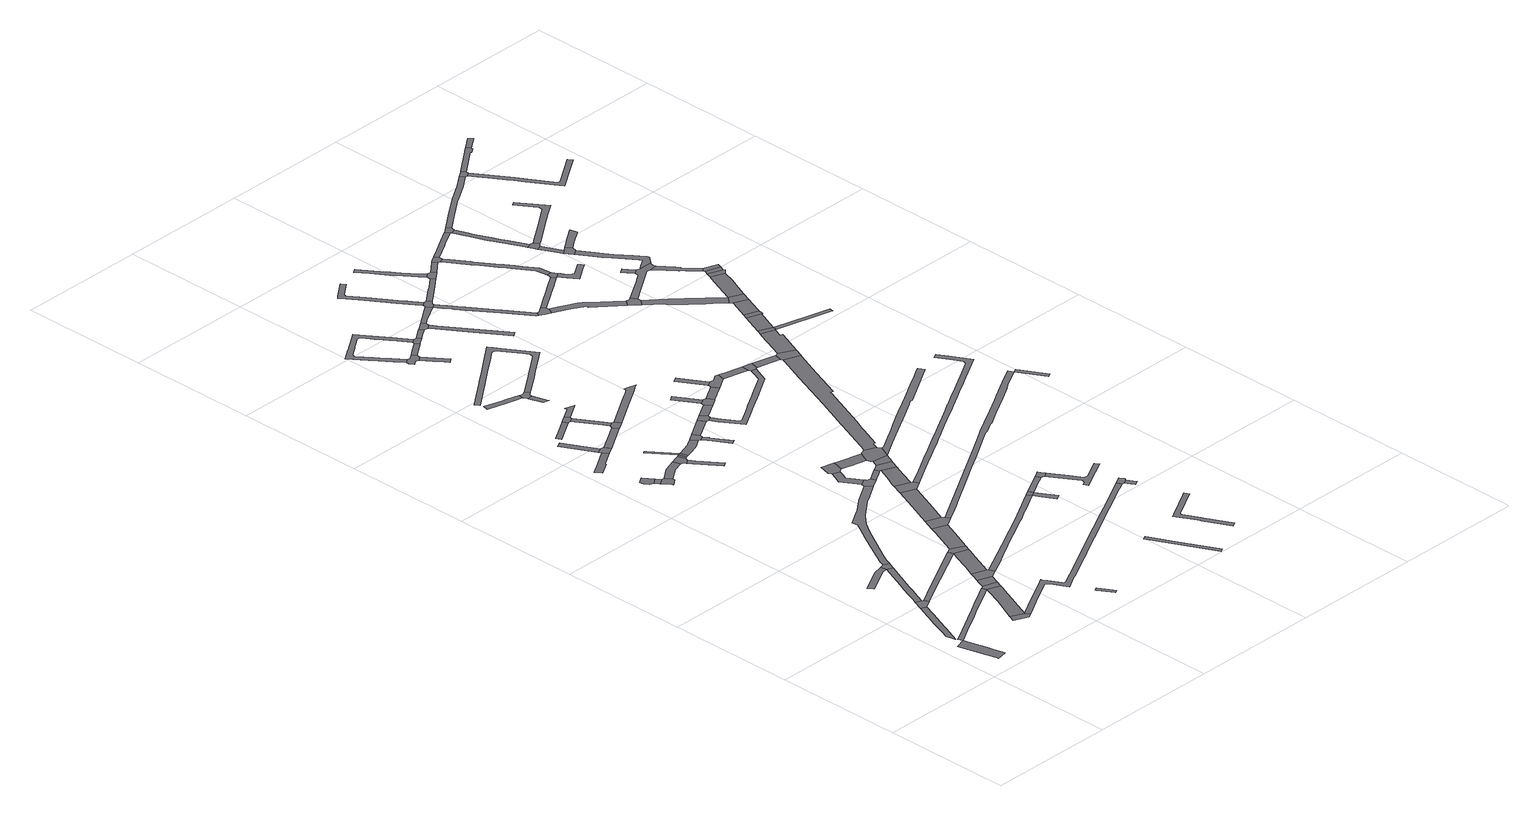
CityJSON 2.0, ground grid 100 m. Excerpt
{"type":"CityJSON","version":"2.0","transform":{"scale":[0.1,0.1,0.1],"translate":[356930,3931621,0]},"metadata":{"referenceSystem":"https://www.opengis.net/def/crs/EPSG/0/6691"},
"CityObjects":{
"road1":{"type":"Road","attributes":{"RoadStructureAttribute.sectionType":"1"},"geometry":[{"type":"MultiSurface","lod":"1","boundaries":[[[0,1,2,3,4,5,6,7,8,9,10,11]]]}]},
"road2":{"type":"Road","attributes":{"RoadStructureAttribute.sectionType":"1"},"geometry":[{"type":"MultiSurface","lod":"1","boundaries":[[[12,13,14,15,16,17,18,19,20,21,22,23,24,25]]]}]},
"road3":{"type":"Road","geometry":[{"type":"MultiSurface","lod":"1","boundaries":[[[26,12,25,27,28,29]]]}]},
"road4":{"type":"Road","attributes":{"RoadStructureAttribute.sectionType":"1"},"geometry":[{"type":"MultiSurface","lod":"1","boundaries":[[[30,31,32,33,34,35,36,37,38,39,40,41,42,43,10,44,45,46,47,48,49,50,51,34,52,53,54,55]]]}]},
"road5":{"type":"Road","attributes":{"RoadStructureAttribute.sectionType":"1"},"geometry":[{"type":"MultiSurface","lod":"1","boundaries":[[[56,57,58,59,60,61,62,63,64,65,66,67,68,69,61,70,71,72,73,74,75,26,29]]]}]},
"road6":{"type":"Road","geometry":[{"type":"MultiSurface","lod":"1","boundaries":[[[54,76,77,78,55]]]}]},
"road7":{"type":"Road","geometry":[{"type":"MultiSurface","lod":"1","boundaries":[[[79,80,81,62,61,60]]]}]},
"road8":{"type":"Road","attributes":{"RoadStructureAttribute.sectionType":"1"},"geometry":[{"type":"MultiSurface","lod":"1","boundaries":[[[82,83,84,85,86,28,27,87,88,89,82,90,91,92,93,94,95,96]]]}]},
"road9":{"type":"Road","geometry":[{"type":"MultiSurface","lod":"1","boundaries":[[[34,33,97,98,35]]]}]},
"road10":{"type":"Road","attributes":{"RoadStructureAttribute.sectionType":"1"},"geometry":[{"type":"MultiSurface","lod":"1","boundaries":[[[99,98,97,100,101]]]}]},
"road11":{"type":"Road","geometry":[{"type":"MultiSurface","lod":"1","boundaries":[[[102,93,92,103,101,100,104]]]}]},
"road12":{"type":"Road","geometry":[{"type":"MultiSurface","lod":"1","boundaries":[[[105,106,107,108,109,110]]]}]},
"road13":{"type":"Road","attributes":{"RoadStructureAttribute.sectionType":"1"},"geometry":[{"type":"MultiSurface","lod":"1","boundaries":[[[111,110,109,112]]]}]},
"road14":{"type":"Road","geometry":[{"type":"MultiSurface","lod":"1","boundaries":[[[113,111,112,114,115,116,117]]]}]},
"road15":{"type":"Road","attributes":{"RoadStructureAttribute.sectionType":"1"},"geometry":[{"type":"MultiSurface","lod":"1","boundaries":[[[118,119,120,121,122,123,124,125]]]}]},
"road16":{"type":"Road","attributes":{"RoadStructureAttribute.sectionType":"1"},"geometry":[{"type":"MultiSurface","lod":"1","boundaries":[[[126,127,128,129,130,131]]]}]},
"road17":{"type":"Road","geometry":[{"type":"MultiSurface","lod":"1","boundaries":[[[132,83,82,96,133]]]}]},
"road18":{"type":"Road","attributes":{"RoadStructureAttribute.sectionType":"1"},"geometry":[{"type":"MultiSurface","lod":"1","boundaries":[[[134,135,136,137]]]}]},
"road19":{"type":"Road","attributes":{"RoadStructureAttribute.sectionType":"1"},"geometry":[{"type":"MultiSurface","lod":"1","boundaries":[[[138,139,140,141,142,143,144,145,146,147,148,149,81,80,150,151,152,153,154,155,156,157,158,159,160,161,162,163]]]}]},
"road20":{"type":"Road","attributes":{"RoadStructureAttribute.sectionType":"1"},"geometry":[{"type":"MultiSurface","lod":"1","boundaries":[[[164,165,166,167,168,169,113,117]]]}]},
"road21":{"type":"Road","geometry":[{"type":"MultiSurface","lod":"1","boundaries":[[[121,170,171,137,136,122]]]}]},
"road22":{"type":"Road","attributes":{"RoadStructureAttribute.sectionType":"1"},"geometry":[{"type":"MultiSurface","lod":"1","boundaries":[[[172,173,174,175,176,132,133]]]}]},
"road23":{"type":"Road","attributes":{"RoadStructureAttribute.sectionType":"1"},"geometry":[{"type":"MultiSurface","lod":"1","boundaries":[[[177,178,179,180,181,182]]]}]},
"road24":{"type":"Road","geometry":[{"type":"MultiSurface","lod":"1","boundaries":[[[183,184,167,166,185,186,187,188]]]}]},
"road25":{"type":"Road","attributes":{"RoadStructureAttribute.sectionType":"1"},"geometry":[{"type":"MultiSurface","lod":"1","boundaries":[[[189,190,191,192,193,194]]]}]},
"road26":{"type":"Road","attributes":{"RoadStructureAttribute.sectionType":"1"},"geometry":[{"type":"MultiSurface","lod":"1","boundaries":[[[186,195,196,197,198,187]]]}]},
"road27":{"type":"Road","attributes":{"RoadStructureAttribute.sectionType":"1"},"geometry":[{"type":"MultiSurface","lod":"1","boundaries":[[[183,188,199,194]]]}]},
"road28":{"type":"Road","attributes":{"RoadStructureAttribute.sectionType":"1"},"geometry":[{"type":"MultiSurface","lod":"1","boundaries":[[[200,201,202,203,204,205,171,170]]]}]},
"road29":{"type":"Road","geometry":[{"type":"MultiSurface","lod":"1","boundaries":[[[206,207,174,173,208,209]]]}]},
"road30":{"type":"Road","geometry":[{"type":"MultiSurface","lod":"1","boundaries":[[[210,211,189,194,199,212]]]}]},
"road31":{"type":"Road","geometry":[{"type":"MultiSurface","lod":"1","boundaries":[[[181,213,214,215,216,217,182]]]}]},
"road32":{"type":"Road","attributes":{"RoadStructureAttribute.sectionType":"1"},"geometry":[{"type":"MultiSurface","lod":"1","boundaries":[[[218,219,220,221,222,223,224,225,226]]]}]},
"road33":{"type":"Road","attributes":{"RoadStructureAttribute.sectionType":"1"},"geometry":[{"type":"MultiSurface","lod":"1","boundaries":[[[227,228,229,230,231,232,233,234,235,236,237,238,239,240,241,242,243,244,245,102,104]]]}]},
"road34":{"type":"Road","attributes":{"RoadStructureAttribute.sectionType":"1"},"geometry":[{"type":"MultiSurface","lod":"1","boundaries":[[[246,247,248,249,250,251,252,253,254,255,256,257,258,259,260,261,262,263,264,265,266,267,268,269,270,271,272,273,274,275,276,277,278,55,78,279,280,281,282,283,284,285,286,287,288,289,290,291,292,293,294,295,296,297,298,299,300,301,302,303,304,305,306,307]]]}]},
"road35":{"type":"Road","attributes":{"RoadStructureAttribute.sectionType":"1"},"geometry":[{"type":"MultiSurface","lod":"1","boundaries":[[[213,308,309,310,311,214]]]}]},
"road36":{"type":"Road","attributes":{"RoadStructureAttribute.sectionType":"1"},"geometry":[{"type":"MultiSurface","lod":"1","boundaries":[[[312,313,314,315,316,317,210,212]]]}]},
"road37":{"type":"Road","attributes":{"function":"3","RoadStructureAttribute.sectionType":"1"},"geometry":[{"type":"MultiSurface","lod":"1","boundaries":[[[318,319,207,206,320,321,322,323]]]}]},
"road38":{"type":"Road","geometry":[{"type":"MultiSurface","lod":"1","boundaries":[[[309,324,203,202,325,326,327,310]]]}]},
"road39":{"type":"Road","attributes":{"RoadStructureAttribute.sectionType":"1"},"geometry":[{"type":"MultiSurface","lod":"1","boundaries":[[[215,328,329,330,331,216]]]}]},
"road40":{"type":"Road","attributes":{"RoadStructureAttribute.sectionType":"1"},"geometry":[{"type":"MultiSurface","lod":"1","boundaries":[[[332,333,334,335,336]]]}]},
"road41":{"type":"Road","geometry":[{"type":"MultiSurface","lod":"1","boundaries":[[[337,226,225,338,332,336,339,340,341]]]}]},
"road42":{"type":"Road","attributes":{"RoadStructureAttribute.sectionType":"1"},"geometry":[{"type":"MultiSurface","lod":"1","boundaries":[[[342,343,344,345,346,347,348,349,350,351]]]}]},
"road43":{"type":"Road","geometry":[{"type":"MultiSurface","lod":"1","boundaries":[[[352,353,354,315,314,355]]]}]},
"road44":{"type":"Road","geometry":[{"type":"MultiSurface","lod":"1","boundaries":[[[356,357,358,359,360,361,342,351,138,163]]]}]},
"road45":{"type":"Road","attributes":{"RoadStructureAttribute.sectionType":"1"},"geometry":[{"type":"MultiSurface","lod":"1","boundaries":[[[362,363,364,365,366,367,368,369,352,355]]]}]},
"road46":{"type":"Road","geometry":[{"type":"MultiSurface","lod":"1","boundaries":[[[370,371,372,373,374,375,376,377,378,379]]]}]},
"road47":{"type":"Road","geometry":[{"type":"MultiSurface","lod":"1","boundaries":[[[347,346,380,381,382,383,384]]]}]},
"road48":{"type":"Road","geometry":[{"type":"MultiSurface","lod":"1","boundaries":[[[385,386,387,388,389,318,323]]]}]},
"road49":{"type":"Road","attributes":{"RoadStructureAttribute.sectionType":"1"},"geometry":[{"type":"MultiSurface","lod":"1","boundaries":[[[390,391,392,393,394,395,396,397,398,399,400,401,402,403,404,373,372,405,406,407,408,409,410,411,412,413,414,415,416,417,418,419,420,421,422]]]}]},
"road50":{"type":"Road","attributes":{"RoadStructureAttribute.sectionType":"1"},"geometry":[{"type":"MultiSurface","lod":"1","boundaries":[[[358,423,424,425,426,427,359]]]}]},
"road51":{"type":"Road","attributes":{"RoadStructureAttribute.sectionType":"1"},"geometry":[{"type":"MultiSurface","lod":"1","boundaries":[[[428,429,430,431,378,377]]]}]},
"road52":{"type":"Road","attributes":{"RoadStructureAttribute.sectionType":"1"},"geometry":[{"type":"MultiSurface","lod":"1","boundaries":[[[432,433,434,435,354,353,436,437,438,439]]]}]},
"road53":{"type":"Road","attributes":{"RoadStructureAttribute.sectionType":"1"},"geometry":[{"type":"MultiSurface","lod":"1","boundaries":[[[440,441,442,443,444,445,446,447,448,449,450,451,452,341,340,453,454,455,456,457,458,459,460,461,462,463,464,465,466,467,468,469,470,471,472]]]}]},
"road54":{"type":"Road","attributes":{"function":"3","RoadStructureAttribute.sectionType":"1"},"geometry":[{"type":"MultiSurface","lod":"1","boundaries":[[[473,474,475,476,389,388,477,478]]]}]},
"road55":{"type":"Road","attributes":{"RoadStructureAttribute.sectionType":"1"},"geometry":[{"type":"MultiSurface","lod":"1","boundaries":[[[479,480,481,482,483,370,379]]]}]},
"road56":{"type":"Road","attributes":{"RoadStructureAttribute.sectionType":"1"},"geometry":[{"type":"MultiSurface","lod":"1","boundaries":[[[326,484,485,486,487,488,489,490,491,492,493,494,495,327]]]}]},
"road57":{"type":"Road","attributes":{"RoadStructureAttribute.sectionType":"1"},"geometry":[{"type":"MultiSurface","lod":"1","boundaries":[[[496,382,381,497,498,499,500]]]}]},
"road58":{"type":"Road","geometry":[{"type":"MultiSurface","lod":"1","boundaries":[[[501,502,503,504,426,425,473,478]]]}]},
"road59":{"type":"Road","attributes":{"RoadStructureAttribute.sectionType":"1"},"geometry":[{"type":"MultiSurface","lod":"1","boundaries":[[[505,506,507,508,509,510,511,512]]]}]},
"road60":{"type":"Road","geometry":[{"type":"MultiSurface","lod":"1","boundaries":[[[513,514,515,516,517,518,432,439]]]}]},
"road61":{"type":"Road","geometry":[{"type":"MultiSurface","lod":"1","boundaries":[[[519,520,390,422,521,482,481]]]}]},
"road62":{"type":"Road","attributes":{"function":"3","RoadStructureAttribute.sectionType":"1"},"geometry":[{"type":"MultiSurface","lod":"1","boundaries":[[[503,502,522,523]]]}]},
"road63":{"type":"Road","attributes":{"RoadStructureAttribute.sectionType":"1"},"geometry":[{"type":"MultiSurface","lod":"1","boundaries":[[[515,524,525,526,527,516]]]}]},
"road64":{"type":"Road","geometry":[{"type":"MultiSurface","lod":"1","boundaries":[[[500,499,528,523,522,529,530,531,532]]]}]},
"road65":{"type":"Road","geometry":[{"type":"MultiSurface","lod":"1","boundaries":[[[238,533,534,239]]]}]},
"road66":{"type":"Road","attributes":{"RoadStructureAttribute.sectionType":"1"},"geometry":[{"type":"MultiSurface","lod":"1","boundaries":[[[535,520,519,536,537,538,539]]]}]},
"road67":{"type":"Road","attributes":{"RoadStructureAttribute.sectionType":"1"},"geometry":[{"type":"MultiSurface","lod":"1","boundaries":[[[238,540,541,542,543,533]]]}]},
"road68":{"type":"Road","attributes":{"RoadStructureAttribute.sectionType":"1"},"geometry":[{"type":"MultiSurface","lod":"1","boundaries":[[[544,545,546,547]]]}]},
"road69":{"type":"Road","geometry":[{"type":"MultiSurface","lod":"1","boundaries":[[[546,526,525,548,549,550,547]]]}]},
"road70":{"type":"Road","geometry":[{"type":"MultiSurface","lod":"1","boundaries":[[[538,551,552,553,554,555,556,557,539]]]}]},
"road71":{"type":"Road","attributes":{"RoadStructureAttribute.sectionType":"1"},"geometry":[{"type":"MultiSurface","lod":"1","boundaries":[[[558,559,560,561,562,534,533,563,564,565,566,567]]]}]},
"road72":{"type":"Road","attributes":{"RoadStructureAttribute.sectionType":"1"},"geometry":[{"type":"MultiSurface","lod":"1","boundaries":[[[568,569,570,571,572,573,574,575,553,552]]]}]},
"road73":{"type":"Road","attributes":{"RoadStructureAttribute.sectionType":"1"},"geometry":[{"type":"MultiSurface","lod":"1","boundaries":[[[576,577,578,579,550,549,580,581,582,583]]]}]},
"road74":{"type":"Road","attributes":{"RoadStructureAttribute.sectionType":"1"},"geometry":[{"type":"MultiSurface","lod":"1","boundaries":[[[584,585,586,587,588,589,590,591,592,593,594,514,513,595,596,597,598,599,600,601,602,603]]]}]},
"road75":{"type":"Road","attributes":{"RoadStructureAttribute.sectionType":"1"},"geometry":[{"type":"MultiSurface","lod":"1","boundaries":[[[604,605,606,607,556,555,608,609,610,611]]]}]},
"road76":{"type":"Road","geometry":[{"type":"MultiSurface","lod":"1","boundaries":[[[612,613,614,615,616,558,567]]]}]},
"road77":{"type":"Road","attributes":{"RoadStructureAttribute.sectionType":"1"},"geometry":[{"type":"MultiSurface","lod":"1","boundaries":[[[617,618,619,620,621,622,623,624,625,626,627,628,629,630,631,632,633,634,635,636,637]]]}]},
"road78":{"type":"Road","attributes":{"RoadStructureAttribute.sectionType":"1"},"geometry":[{"type":"MultiSurface","lod":"1","boundaries":[[[638,639,640,641,642]]]}]},
"road79":{"type":"Road","attributes":{"RoadStructureAttribute.sectionType":"1"},"geometry":[{"type":"MultiSurface","lod":"1","boundaries":[[[643,644,645,646,647,648,649,650,651,652,653,654,655,656,657,658,659]]]}]},
"road80":{"type":"Road","geometry":[{"type":"MultiSurface","lod":"1","boundaries":[[[660,576,583,661,662,663,664,665,638,642]]]}]},
"road81":{"type":"Road","geometry":[{"type":"MultiSurface","lod":"1","boundaries":[[[666,667,668,669,643,659,670,604,611,671]]]}]},
"road82":{"type":"Road","geometry":[{"type":"MultiSurface","lod":"1","boundaries":[[[612,672,673,674,675,676,677,678,679,680,681,613]]]}]},
"road83":{"type":"Road","geometry":[{"type":"MultiSurface","lod":"1","boundaries":[[[246,307,682,683,684,685]]]}]},
"road84":{"type":"Road","geometry":[{"type":"MultiSurface","lod":"1","boundaries":[[[682,686,687,688,689,683]]]}]},
"road85":{"type":"Road","attributes":{"function":"3","RoadStructureAttribute.sectionType":"1"},"geometry":[{"type":"MultiSurface","lod":"1","boundaries":[[[531,690,691,692,693,694,695,696,697,698,699,700,701,702,703,704,705,706,707,708,709,710,711,712,713,714,715,716,532]]]}]},
"road86":{"type":"Road","attributes":{"RoadStructureAttribute.sectionType":"1"},"geometry":[{"type":"MultiSurface","lod":"1","boundaries":[[[611,717,718,719,720,721,722,723,724,725,726,727,728,729,730,731,671]]]}]},
"road87":{"type":"Road","attributes":{"RoadStructureAttribute.sectionType":"1"},"geometry":[{"type":"MultiSurface","lod":"1","boundaries":[[[208,732,733,734,735,736,737,738,739,740,741,742,743,744,745,746,747,748,749,750,751,752,753,754,755,752,756,757,758,759,760,761,762,763,764,765,766,767,768,769,209]]]}]},
"road88":{"type":"Road","attributes":{"RoadStructureAttribute.sectionType":"1"},"geometry":[{"type":"MultiSurface","lod":"1","boundaries":[[[662,770,771,772,773,774,775,663]]]}]},
"road89":{"type":"Road","attributes":{"RoadStructureAttribute.sectionType":"1"},"geometry":[{"type":"MultiSurface","lod":"1","boundaries":[[[776,777,778,779,780,669,668,781,782,783,784]]]}]},
"road90":{"type":"Road","attributes":{"RoadStructureAttribute.sectionType":"1"},"geometry":[{"type":"MultiSurface","lod":"1","boundaries":[[[785,786,787,788,789,790,791,792,793,794,795,796,797,798,799,800,801,802,803,804,805,806,807,808,809,810,811,529,522]]]}]},
"road91":{"type":"Road","attributes":{"RoadStructureAttribute.sectionType":"1"},"geometry":[{"type":"MultiSurface","lod":"1","boundaries":[[[386,812,813,814,815,816,817,818,819,820,821,822,823,824,825,826,827,828,829,830,831,832,833,834,835,836,837,838,839,840,841,842,843,844,845,846,847,848,849,850,851,852,853,854,387]]]}]},
"road92":{"type":"Road","geometry":[{"type":"MultiSurface","lod":"1","boundaries":[[[602,855,856,857,858,773,772,603]]]}]},
"road93":{"type":"Road","attributes":{"RoadStructureAttribute.sectionType":"1"},"geometry":[{"type":"MultiSurface","lod":"1","boundaries":[[[859,860,861,862,863,864,865,866,867,868,869,870,871]]]}]},
"road94":{"type":"Road","geometry":[{"type":"MultiSurface","lod":"1","boundaries":[[[724,872,873,874,875,876,877,725]]]}]},
"road95":{"type":"Road","geometry":[{"type":"MultiSurface","lod":"1","boundaries":[[[878,879,880,859,871,776,784]]]}]},
"road96":{"type":"Road","attributes":{"RoadStructureAttribute.sectionType":"1"},"geometry":[{"type":"MultiSurface","lod":"1","boundaries":[[[881,882,857,856,883,884]]]}]},
"road97":{"type":"Road","attributes":{"RoadStructureAttribute.sectionType":"1"},"geometry":[{"type":"MultiSurface","lod":"1","boundaries":[[[885,880,879,886]]]}]},
"road98":{"type":"Road","attributes":{"RoadStructureAttribute.sectionType":"1"},"geometry":[{"type":"MultiSurface","lod":"1","boundaries":[[[887,888,889,890,891,892,893,894,895,896,897,898,899,900,901,874,873]]]}]},
"road99":{"type":"Road","attributes":{"RoadStructureAttribute.sectionType":"1"},"geometry":[{"type":"MultiSurface","lod":"1","boundaries":[[[875,902,903,904,905,906,907,908,909,910,876]]]}]},
"road100":{"type":"Road","geometry":[{"type":"MultiSurface","lod":"1","boundaries":[[[911,912,913,881,884,705,704]]]}]},
"road101":{"type":"Road","geometry":[{"type":"MultiSurface","lod":"1","boundaries":[[[914,915,916,917,918,885,886,919,920]]]}]},
"road102":{"type":"Road","attributes":{"function":"3","RoadStructureAttribute.sectionType":"1"},"geometry":[{"type":"MultiSurface","lod":"1","boundaries":[[[911,921,922,923,924,925,926,927,928,929,912]]]}]},
"road103":{"type":"Road","attributes":{"RoadStructureAttribute.sectionType":"1"},"geometry":[{"type":"MultiSurface","lod":"1","boundaries":[[[919,930,931,932,933,934,935,936,937,938,939,940,941,942,943,944,945,946,947,948,920]]]}]},
"road104":{"type":"Road","geometry":[{"type":"MultiSurface","lod":"1","boundaries":[[[949,950,951,952,896,895,953]]]}]},
"road105":{"type":"Road","geometry":[{"type":"MultiSurface","lod":"1","boundaries":[[[939,938,954,907,906,955,956]]]}]},
"road106":{"type":"Road","geometry":[{"type":"MultiSurface","lod":"1","boundaries":[[[957,958,925,924,959,960,961]]]}]},
"road107":{"type":"Road","attributes":{"RoadStructureAttribute.sectionType":"1"},"geometry":[{"type":"MultiSurface","lod":"1","boundaries":[[[962,963,964,915,914,965,966,967,968,969]]]}]},
"road108":{"type":"Road","attributes":{"function":"3","RoadStructureAttribute.sectionType":"1"},"geometry":[{"type":"MultiSurface","lod":"1","boundaries":[[[960,970,971,972,973,974,975,961]]]}]},
"road109":{"type":"Road","attributes":{"RoadStructureAttribute.sectionType":"1"},"geometry":[{"type":"MultiSurface","lod":"1","boundaries":[[[955,976,977,978,979,980,981,982,983,984,985,956]]]}]},
"road110":{"type":"Road","attributes":{"RoadStructureAttribute.sectionType":"1"},"geometry":[{"type":"MultiSurface","lod":"1","boundaries":[[[986,987,988,989,990,991,992,993,994,995,996,997,998,999,1000,1001,949,953]]]}]},
"road111":{"type":"Road","geometry":[{"type":"MultiSurface","lod":"1","boundaries":[[[1002,1003,972,971,1004]]]}]},
"road112":{"type":"Road","attributes":{"RoadStructureAttribute.sectionType":"1"},"geometry":[{"type":"MultiSurface","lod":"1","boundaries":[[[1005,1006,1007,1008,1009,1010,1011,951,950,1012,1013,1014,1015,1016,1017,1018,1019,1020]]]}]},
"road113":{"type":"Road","geometry":[{"type":"MultiSurface","lod":"1","boundaries":[[[968,1021,1022,1023,1024,1025,1026,1027,1028,1029,969]]]}]},
"road114":{"type":"Road","attributes":{"RoadStructureAttribute.sectionType":"1"},"geometry":[{"type":"MultiSurface","lod":"1","boundaries":[[[1030,1031,1032,1003,1002]]]}]},
"road115":{"type":"Road","attributes":{"RoadStructureAttribute.sectionType":"1"},"geometry":[{"type":"MultiSurface","lod":"1","boundaries":[[[1033,1034,1035,1036,1037,1038,1039,1027,1026,1040,1041,1042,1043,1044,1045,1046,1047,1048]]]}]},
"road116":{"type":"Road","attributes":{"RoadStructureAttribute.sectionType":"1"},"geometry":[{"type":"MultiSurface","lod":"1","boundaries":[[[1049,1050,1051,1052,1053,1054,1055,1056,1057,960,959]]]}]},
"road117":{"type":"Road","geometry":[{"type":"MultiSurface","lod":"1","boundaries":[[[1058,1059,1060,1061,1062,1007,1006]]]}]},
"road118":{"type":"Road","geometry":[{"type":"MultiSurface","lod":"1","boundaries":[[[995,1032,1031,1063,996]]]}]},
"road119":{"type":"Road","geometry":[{"type":"MultiSurface","lod":"1","boundaries":[[[1064,1033,1048,1065,1066,1067,1068,1069,1070]]]}]},
"road120":{"type":"Road","attributes":{"RoadStructureAttribute.sectionType":"1"},"geometry":[{"type":"MultiSurface","lod":"1","boundaries":[[[1066,1071,1072,1073,1074,1075,1076,1077,1067]]]}]},
"road121":{"type":"Road","geometry":[{"type":"MultiSurface","lod":"1","boundaries":[[[1078,1079,1076,1075,1080,1081,1082]]]}]},
"road122":{"type":"Road","attributes":{"RoadStructureAttribute.sectionType":"1"},"geometry":[{"type":"MultiSurface","lod":"1","boundaries":[[[1081,1083,1084,1085,1086,1087,1088,1089,1090,1005,1020,1091,1092,1093,1094,1095,1096,1097,1098,1099,1100,1101,1082]]]}]},
"road123":{"type":"Road","attributes":{"function":"3","RoadStructureAttribute.sectionType":"1"},"geometry":[{"type":"MultiSurface","lod":"1","boundaries":[[[1102,1103,1104,1105,996,1063,1106,1107,1108,1109]]]}]},
"road124":{"type":"Road","attributes":{"RoadStructureAttribute.sectionType":"1"},"geometry":[{"type":"MultiSurface","lod":"1","boundaries":[[[1110,1111,1112,1113,1015,1014,1114,1115,1116,1117,1118,1119,1120]]]}]},
"road125":{"type":"Road","attributes":{"RoadStructureAttribute.sectionType":"1"},"geometry":[{"type":"MultiSurface","lod":"1","boundaries":[[[1121,1122,1123,1124,1125,1126,1127,1079,1078]]]}]},
"road126":{"type":"Road","geometry":[{"type":"MultiSurface","lod":"1","boundaries":[[[1128,1129,1102,1109,1130]]]}]},
"road127":{"type":"Road","attributes":{"function":"3","RoadStructureAttribute.sectionType":"1"},"geometry":[{"type":"MultiSurface","lod":"1","boundaries":[[[1131,1129,1128,1132,1133]]]}]},
"road128":{"type":"Road","attributes":{"RoadStructureAttribute.sectionType":"1"},"geometry":[{"type":"MultiSurface","lod":"1","boundaries":[[[1134,1135,1136,1137,1138,1139,1140,1141,1142,1143,1144,1029,1028]]]}]},
"road129":{"type":"Road","geometry":[{"type":"MultiSurface","lod":"1","boundaries":[[[1120,1119,1133,1132,1145,1146]]]}]},
"road130":{"type":"Road","attributes":{"RoadStructureAttribute.sectionType":"1"},"geometry":[{"type":"MultiSurface","lod":"1","boundaries":[[[1147,1148,1149,1150,1151,1152,1153,1154,1155,1156,1157,1158,1064,1070]]]}]},
"road131":{"type":"Road","geometry":[{"type":"MultiSurface","lod":"1","boundaries":[[[1159,1160,1161,1162,1141,1140,1163]]]}]},
"road132":{"type":"Road","attributes":{"RoadStructureAttribute.sectionType":"1"},"geometry":[{"type":"MultiSurface","lod":"1","boundaries":[[[1164,1165,1166,1167,1168,1161,1160,1169,1170]]]}]},
"road133":{"type":"Road","attributes":{"RoadStructureAttribute.sectionType":"1"},"geometry":[{"type":"MultiSurface","lod":"1","boundaries":[[[1171,1172,1173,1174,1175,1176,1177,1178,1159,1163,1179,1180,1181,1182,1183,1184,1185,1186,1187]]]}]},
"road134":{"type":"Road","geometry":[{"type":"MultiSurface","lod":"1","boundaries":[[[1188,1166,1165,1189,1190]]]}]}
},
"vertices":[
[124,440,0],[172,242,0],[173,241,0],[195,151,0],[197,141,0],[280,162,0],[277,171,0],[255,263,0],[251,280,0],[211,443,0],[202,478,0],[122,450,0],
[309,974,0],[267,872,0],[259,852,0],[226,766,0],[212,731,0],[204,709,0],[184,655,0],[163,598,0],[178,523,0],[235,667,0],[272,759,0],[276,769,0],[285,789,0],[353,956,0],
[342,1053,0],[415,992,0],[395,1027,0],[385,1035,0],
[847,669,0],[868,721,0],[878,745,0],[892,780,0],[796,818,0],[778,850,0],[751,835,0],[718,816,0],[638,770,0],[531,709,0],[493,687,0],[430,651,0],[294,573,0],[185,511,0],[312,541,0],[449,619,0],[510,655,0],[521,661,0],[525,663,0],[656,738,0],[753,794,0],[782,810,0],[780,776,0],[736,661,0],[645,461,0],[743,417,0],
[409,1094,0],[439,1170,0],[454,1210,0],[457,1218,0],[564,1469,0],[521,1488,0],[509,1534,0],[437,1516,0],[361,1474,0],[251,1413,0],[275,1371,0],[379,1428,0],[425,1453,0],[476,1480,0],[480,1389,0],[434,1281,0],[412,1231,0],[404,1210,0],[389,1171,0],[357,1088,0],
[622,411,0],[730,362,0],[764,381,0],
[583,1514,0],[588,1525,0],[543,1542,0],
[980,1301,0],[961,1336,0],[696,1192,0],[506,1089,0],[479,1074,0],[487,1033,0],[520,1051,0],[671,1133,0],[959,1250,0],[907,1121,0],[871,1032,0],[976,990,0],[1070,1217,0],[1079,1237,0],[1090,1264,0],
[914,834,0],[803,864,0],
[827,925,0],[941,903,0],[836,946,0],
[985,979,0],[862,1010,0],[1007,939,0],
[247,3509,0],[199,3474,0],[201,3440,0],[225,3407,0],[253,3397,0],[302,3432,0],
[329,3395,0],[280,3360,0],
[349,3391,0],[326,3296,0],[332,3287,0],[381,3322,0],[383,3342,0],
[213,3798,0],[208,3805,0],[228,3817,0],[329,3880,0],[302,3924,0],[178,3848,0],[81,3787,0],[117,3740,0],
[1330,265,0],[1314,292,0],[1290,279,0],[1295,269,0],[1361,154,0],[1385,168,0],
[1006,1361,0],[1107,1306,0],
[198,4218,0],[158,4197,0],[290,3946,0],[330,3967,0],
[1201,2338,0],[1100,2274,0],[1037,2235,0],[939,2156,0],[929,2150,0],[800,2071,0],[805,2025,0],[777,1975,0],[720,1873,0],[658,1763,0],[594,1649,0],[559,1582,0],[604,1566,0],[616,1590,0],[644,1642,0],[705,1749,0],[793,1901,0],[855,1991,0],[924,2067,0],[928,2070,0],[931,2072,0],[1068,2183,0],[1131,2222,0],[1136,2225,0],[1207,2270,0],[1241,2291,0],
[479,3411,0],[480,3411,0],[564,3439,0],[544,3495,0],[453,3463,0],[445,3460,0],
[388,3916,0],[360,3961,0],
[1161,1435,0],[1222,1583,0],[1112,1626,0],[1094,1580,0],[1071,1524,0],
[322,4338,0],[223,4276,0],[244,4242,0],[342,4303,0],[429,4358,0],[408,4392,0],
[617,3520,0],[589,3511,0],[584,3432,0],[596,3416,0],[628,3439,0],[637,3464,0],
[652,3538,0],[521,3720,0],[514,3730,0],[498,3719,0],[497,3719,0],[636,3527,0],
[622,3377,0],[743,3205,0],[776,3228,0],[659,3395,0],
[655,3470,0],
[421,3937,0],[523,4000,0],[614,4056,0],[585,4098,0],[495,4043,0],[394,3981,0],
[1262,1681,0],[1152,1727,0],[1302,1629,0],[1281,1664,0],
[660,3535,0],[653,3537,0],[680,3478,0],
[450,4358,0],[485,4377,0],[491,4397,0],[469,4431,0],[424,4403,0],
[422,4853,0],[361,4869,0],[332,4877,0],[192,4915,0],[182,4876,0],[327,4837,0],[397,4818,0],[450,4804,0],[460,4842,0],
[1117,999,0],[1184,1036,0],[1306,1105,0],[1398,1157,0],[1426,1171,0],[1525,1222,0],[1563,1244,0],[1610,1272,0],[1611,1270,0],[1710,1328,0],[1715,1331,0],[1890,1431,0],[1871,1467,0],[1690,1362,0],[1574,1296,0],[1555,1285,0],[1506,1257,0],[1397,1200,0],[1380,1191,0],
[2401,1132,0],[2343,1100,0],[2258,1054,0],[2108,972,0],[1986,906,0],[1948,885,0],[1944,883,0],[1871,844,0],[1839,827,0],[1766,787,0],[1669,734,0],[1640,718,0],[1633,715,0],[1546,667,0],[1531,659,0],[1517,652,0],[1381,577,0],[1356,563,0],[1353,562,0],[1340,554,0],[1311,539,0],[1230,495,0],[1229,494,0],[1211,502,0],[1206,510,0],[1159,598,0],[1141,633,0],[1137,639,0],[1108,623,0],[1064,599,0],[959,541,0],[910,513,0],[759,425,0],[909,466,0],[980,506,0],[1103,574,0],[1109,577,0],[1128,571,0],[1135,557,0],[1138,552,0],[1202,433,0],[1269,470,0],[1316,496,0],[1330,504,0],[1375,528,0],[1430,558,0],[1545,621,0],[1551,624,0],[1599,651,0],[1637,671,0],[1777,747,0],[1784,751,0],[1858,792,0],[1912,821,0],[1941,836,0],[1961,847,0],[1985,860,0],[2128,938,0],[2277,1019,0],[2360,1064,0],[2362,1065,0],[2420,1096,0],
[570,4164,0],[596,4123,0],[630,4144,0],[583,4220,0],
[727,3494,0],[798,3519,0],[864,3559,0],[832,3610,0],[782,3580,0],[773,3574,0],
[1303,2101,0],[1232,1921,0],[1339,1864,0],[1365,1926,0],[1411,2044,0],[1416,2056,0],
[590,4103,0],[631,4067,0],[677,4096,0],[650,4140,0],
[606,4469,0],[626,4482,0],[549,4504,0],[553,4483,0],
[475,4765,0],[504,4660,0],[552,4648,0],[550,4656,0],[514,4776,0],
[487,4835,0],[471,4780,0],[517,4796,0],[539,4813,0],[515,4845,0],
[1260,2397,0],[1229,2447,0],[1193,2506,0],[1208,2541,0],[1225,2582,0],[1169,2605,0],[1151,2562,0],[1126,2502,0],[1177,2419,0],[1209,2367,0],
[916,3575,0],[921,3595,0],[890,3646,0],[884,3555,0],
[1252,2297,0],[1300,2327,0],[1318,2338,0],[1299,2370,0],[1270,2380,0],[1267,2385,0],
[908,3516,0],[909,3513,0],[927,3484,0],[997,3365,0],[1029,3384,0],[993,3446,0],[942,3532,0],[942,3533,0],
[339,5731,0],[304,5706,0],[284,5709,0],[251,5686,0],[247,5665,0],[269,5632,0],[299,5653,0],[328,5648,0],[363,5672,0],[367,5701,0],
[1229,2593,0],[1257,2606,0],[1280,2692,0],[1180,2719,0],[1157,2632,0],
[1418,2058,0],[1488,2099,0],[1468,2134,0],[1452,2146,0],[1339,2191,0],
[503,5862,0],[457,5927,0],[418,5984,0],[390,6024,0],[341,6095,0],[337,6100,0],[266,6203,0],[240,6185,0],[120,6103,0],[114,6098,0],[94,6085,0],[1,6020,0],[96,5893,0],[136,5840,0],[197,5758,0],[216,5800,0],[168,5864,0],[141,5900,0],[66,5999,0],[70,6019,0],[125,6057,0],[141,6068,0],[158,6080,0],[190,6102,0],[243,6139,0],[245,6138,0],[264,6136,0],[289,6101,0],[323,6051,0],[357,6001,0],[380,5968,0],[409,5926,0],[470,5839,0],
[1352,2358,0],[1370,2369,0],[1421,2400,0],[1400,2434,0],[1344,2399,0],
[386,5568,0],[407,5539,0],[453,5476,0],[488,5501,0],
[1050,3744,0],[947,3681,0],[914,3661,0],[911,3659,0],[945,3609,0],[947,3610,0],[1002,3644,0],[1082,3693,0],
[399,5104,0],[529,5202,0],[642,5286,0],[657,5298,0],[742,5361,0],[771,5356,0],[793,5322,0],[874,5195,0],[900,5154,0],[895,5124,0],[817,5067,0],[708,4987,0],[657,4950,0],[565,4831,0],[640,4887,0],[680,4916,0],[732,4955,0],[766,4980,0],[869,5055,0],[965,5126,0],[912,5210,0],[857,5296,0],[821,5353,0],[792,5398,0],[770,5433,0],[617,5318,0],[514,5241,0],[511,5238,0],[432,5179,0],[373,5135,0],[210,5014,0],[161,4977,0],[185,4945,0],
[1430,2396,0],[1388,2303,0],[1370,2263,0],[1353,2226,0],[1498,2260,0],[1536,2353,0],
[376,5707,0],[487,5785,0],[486,5787,0],[464,5818,0],[389,5766,0],
[872,4218,0],[954,4269,0],[1040,4323,0],[1064,4338,0],[1067,4340,0],[1104,4362,0],[1041,4378,0],[1009,4386,0],[1009,4365,0],[955,4331,0],[935,4318,0],[844,4262,0],
[1310,2685,0],[1318,2591,0],[1334,2587,0],[1454,2558,0],[1493,2641,0],
[1560,2413,0],[1564,2423,0],[1455,2468,0],[1438,2457,0],
[2119,325,0],[2066,434,0],[2029,511,0],[1998,496,0],[2085,317,0],[2114,257,0],[2236,4,0],[2265,22,0],
[1101,3687,0],[1136,3707,0],[1141,3729,0],[1109,3781,0],[1073,3759,0],[1065,3753,0],
[546,5828,0],[525,5858,0],[466,5819,0],
[1596,2500,0],[1476,2513,0],
[1192,3761,0],[1260,3802,0],[1224,3851,0],[1149,3805,0],
[1469,2529,0],[1644,2595,0],[1624,2613,0],[1625,2622,0],[1538,2663,0],
[1928,1452,0],[1908,1488,0],
[601,5911,0],[578,5850,0],[625,5883,0],[639,5892,0],[618,5922,0],
[1926,1369,0],[1976,1279,0],[2014,1299,0],[1955,1404,0],
[1158,4082,0],[1120,4058,0],[1230,3879,0],[1269,3903,0],
[1319,3839,0],[1329,3845,0],[1297,3896,0],
[641,5892,0],[669,5887,0],[706,5913,0],[708,5933,0],[708,5939,0],[687,5970,0],[631,5931,0],
[2085,1585,0],[2049,1566,0],[2041,1561,0],[1993,1535,0],[1917,1492,0],[1993,1489,0],[2030,1509,0],[2051,1521,0],[2062,1527,0],[2104,1550,0],
[702,5842,0],[845,5627,0],[934,5494,0],[939,5487,0],[997,5400,0],[1034,5426,0],[969,5522,0],[738,5868,0],
[1428,3976,0],[1381,3947,0],[1371,3941,0],[1345,3925,0],[1379,3875,0],[1398,3887,0],[1412,3896,0],[1459,3925,0],
[1757,3895,0],[1724,3813,0],[1590,3731,0],[1560,3712,0],[1527,3692,0],[1426,3631,0],[1407,3619,0],[1388,3607,0],[1262,3530,0],[1243,3535,0],[1174,3645,0],[1138,3627,0],[1237,3469,0],[1393,3563,0],[1408,3573,0],[1581,3678,0],[1641,3715,0],[1757,3786,0],[1807,3915,0],[1768,3924,0],
[862,6094,0],[786,6041,0],[787,6040,0],[741,6008,0],[762,5978,0],[763,5976,0],[774,5983,0],[890,6051,0],
[2132,1543,0],[2166,1564,0],[2156,1580,0],[2137,1615,0],[2120,1605,0],
[2573,193,0],[2474,392,0],[2466,408,0],[2407,528,0],[2410,547,0],[2410,548,0],[2527,613,0],[2529,614,0],[2573,639,0],[2589,648,0],[2638,675,0],[2617,710,0],[2587,693,0],[2509,649,0],[2493,640,0],[2368,570,0],[2347,558,0],[2426,399,0],[2433,384,0],[2438,374,0],[2537,175,0],
[1472,4029,0],[1471,4031,0],[1350,4230,0],[1312,4206,0],[1434,4005,0],
[901,6141,0],[877,6174,0],[871,6182,0],[835,6232,0],[795,6286,0],[674,6468,0],[600,6581,0],[603,6601,0],[709,6682,0],[685,6714,0],[557,6616,0],[538,6601,0],[546,6589,0],[641,6446,0],[762,6263,0],[839,6158,0],[869,6117,0],
[1435,4005,0],[1460,3925,0],[1564,3989,0],[1578,4047,0],[1553,4053,0],[1503,4022,0],
[928,6092,0],[929,6093,0],[946,6106,0],[921,6139,0],[866,6097,0],[924,6073,0],
[2269,1322,0],[2262,1295,0],[2234,1280,0],[2251,1246,0],[2300,1272,0],[2503,1381,0],[2483,1415,0],[2331,1333,0],[2305,1339,0],[2249,1430,0],
[2436,1092,0],[2473,1111,0],[2480,1128,0],[2461,1164,0],
[2460,1049,0],[2475,1023,0],[2511,1040,0],[2496,1067,0],
[1635,2646,0],[1642,2665,0],[1646,2676,0],[1652,2674,0],[1661,2670,0],[1730,2841,0],[1744,2872,0],[1779,2955,0],[1926,3324,0],[1933,3343,0],[1953,3335,0],[2053,3586,0],[2076,3646,0],[2142,3811,0],[2143,3814,0],[2020,3864,0],[2016,3854,0],[1991,3789,0],[1926,3626,0],[1788,3275,0],[1678,2998,0],[1647,2918,0],[1570,2724,0],[1570,2723,0],[1562,2703,0],[1561,2702,0],[1554,2684,0],
[930,5993,0],[967,5940,0],[974,5929,0],[1018,5866,0],[1129,5704,0],[1155,5666,0],[1292,5467,0],[1306,5460,0],[1323,5495,0],[1189,5690,0],[1157,5736,0],[1046,5896,0],[1016,5941,0],[975,6000,0],[967,6012,0],
[1374,1672,0],[1471,1731,0],[1474,1733,0],[1743,1898,0],[1871,1976,0],[1986,2046,0],[2204,2179,0],[2216,2187,0],[2263,2216,0],[2288,2223,0],[2382,2278,0],[2384,2275,0],[2385,2275,0],[2497,2340,0],[2673,2443,0],[2792,2512,0],[2789,2516,0],[2816,2532,0],[2824,2537,0],[2894,2577,0],[2977,2623,0],[3096,2415,0],[3125,2432,0],[3006,2638,0],[2953,2663,0],[2872,2616,0],[2665,2496,0],[2622,2471,0],[2495,2397,0],[2472,2383,0],[2360,2318,0],[2260,2260,0],[2247,2253,0],[2156,2197,0],[2042,2127,0],[1780,1967,0],[1463,1773,0],[1353,1706,0],
[1577,3986,0],[1700,3956,0],[1758,3942,0],[1765,4002,0],[1614,4039,0],[1611,4039,0],
[1149,6319,0],[1069,6253,0],[1045,6234,0],[1041,6231,0],[1040,6232,0],[976,6130,0],[1066,6200,0],[1134,6256,0],[1174,6289,0],
[1743,2588,0],[1885,2672,0],[2008,2745,0],[2064,2778,0],[2182,2848,0],[2204,2861,0],[2231,2877,0],[2235,2871,0],[2410,2975,0],[2438,2991,0],[2576,3074,0],[2586,3079,0],[2563,3129,0],[2532,3111,0],[2471,3075,0],[2431,3051,0],[2415,3042,0],[2223,2927,0],[2162,2891,0],[2113,2863,0],[2008,2802,0],[1955,2771,0],[1913,2746,0],[1863,2714,0],[1771,2660,0],[1772,2659,0],[1663,2595,0],
[1555,2138,0],[1622,2178,0],[1716,2233,0],[1800,2283,0],[1845,2309,0],[1953,2373,0],[2003,2402,0],[2019,2412,0],[2147,2487,0],[2210,2524,0],[2233,2537,0],[2342,2601,0],[2346,2603,0],[2373,2619,0],[2475,2679,0],[2533,2713,0],[2559,2728,0],[2629,2770,0],[2702,2813,0],[2906,2933,0],[2833,3065,0],[2821,3087,0],[2779,3163,0],[2743,3144,0],[2784,3071,0],[2797,3047,0],[2843,2964,0],[2832,2936,0],[2682,2847,0],[2673,2842,0],[2538,2763,0],[2470,2723,0],[2354,2654,0],[2353,2654,0],[2295,2620,0],[2213,2571,0],[2191,2559,0],[2190,2558,0],[2004,2449,0],[1999,2446,0],[1796,2327,0],[1780,2318,0],[1602,2212,0],
[1808,3917,0],[1826,3926,0],[1840,3984,0],[1772,4001,0],
[1182,6376,0],[1148,6419,0],[1071,6519,0],[1028,6575,0],[987,6634,0],[891,6775,0],[858,6752,0],[921,6661,0],[999,6546,0],[1020,6519,0],[1089,6430,0],[1116,6394,0],[1151,6351,0],
[1347,5441,0],[1392,5419,0],[1416,5469,0],[1414,5490,0],[1393,5523,0],[1343,5490,0],
[1194,6305,0],[1241,6344,0],[1215,6376,0],
[2025,3940,0],[1932,3962,0],[1832,3924,0],[2011,3881,0],
[1314,6457,0],[1340,6426,0],
[1407,5412,0],[1450,5392,0],[1453,5389,0],[1515,5359,0],[1598,5318,0],[1602,5316,0],[1622,5295,0],[1611,5286,0],[1810,5113,0],[1850,5159,0],[1665,5331,0],[1636,5362,0],[1604,5378,0],[1527,5415,0],[1475,5440,0],
[1559,5584,0],[1562,5587,0],[1624,5628,0],[1649,5644,0],[1743,5707,0],[1721,5740,0],[1627,5678,0],[1542,5621,0],[1495,5590,0],
[2174,3889,0],[2054,3946,0],[2035,3937,0],
[1395,6464,0],[1376,6498,0],[1343,6479,0],[1341,6480,0],[1340,6479,0],[1357,6423,0],[1395,6439,0],
[2255,4086,0],[2257,4091,0],[2236,4095,0],[2267,4170,0],[2157,4207,0],[2147,4176,0],[2122,4116,0],[2115,4100,0],[2083,4020,0],
[1383,6384,0],[1475,6243,0],[1491,6219,0],[1562,6111,0],[1578,6085,0],[1593,6063,0],[1625,6014,0],[1719,5870,0],[1728,5779,0],[1768,5783,0],[1759,5883,0],[1695,5981,0],[1667,6023,0],[1627,6085,0],[1626,6086,0],[1594,6135,0],[1509,6264,0],[1503,6274,0],[1421,6399,0],
[1922,5094,0],[1924,5124,0],[1897,5167,0],[1880,5156,0],[1883,5049,0],
[1730,5759,0],[1757,5717,0],[1795,5742,0],
[2169,4229,0],[2159,4215,0],[2273,4169,0],[2281,4202,0],[2175,4245,0],
[1649,6657,0],[1518,6580,0],[1449,6540,0],[1537,6547,0],[1536,6548,0],[1555,6560,0],[1676,6629,0],[1653,6660,0],
[2323,4302,0],[2354,4379,0],[2246,4420,0],[2203,4313,0],[2192,4287,0],[2182,4263,0],
[1795,5656,0],[1840,5584,0],[1932,5646,0],[1996,5689,0],[1984,5707,0],[1971,5726,0],[1872,5660,0],[1842,5666,0],[1829,5686,0],[1805,5725,0],
[2001,4946,0],[2003,4928,0],[2071,4861,0],[2086,4845,0],[2097,4835,0],[2106,4827,0],[2186,4750,0],[2193,4744,0],[2226,4712,0],[2304,4637,0],[2354,4690,0],[2244,4795,0],[2146,4891,0],[2145,4892,0],[2065,4968,0],[2063,4970,0],
[2370,4417,0],[2262,4460,0],[2362,4378,0],
[2218,5379,0],[2189,5385,0],[2152,5359,0],[2146,5329,0],[2098,5295,0],[2072,5279,0],[1985,5224,0],[2027,5192,0],[2226,5324,0],[2256,5320,0],[2316,5325,0],[2313,5336,0],[2312,5348,0],[2313,5359,0],[2317,5370,0],[2323,5380,0],
[1678,6630,0],[1681,6630,0],[1683,6629,0],[1685,6627,0],[1687,6626,0],[1687,6624,0],[1724,6636,0],[1730,6666,0],[1706,6699,0],
[2378,4437,0],[2433,4573,0],[2325,4617,0],
[1937,6139,0],[1872,6280,0],[1852,6326,0],[1824,6386,0],[1797,6445,0],[1770,6516,0],[1761,6540,0],[1725,6525,0],[1733,6506,0],[1731,6505,0],[1760,6430,0],[1780,6383,0],[1817,6301,0],[1834,6263,0],[1894,6132,0],[1899,6122,0],
[2392,4139,0],[2582,4091,0],[2709,4058,0],[2713,4057,0],[2721,4090,0],[2718,4091,0],[2592,4123,0],[2545,4135,0],[2447,4160,0],
[2155,5432,0],[2131,5467,0],[2113,5454,0],[2094,5441,0],[2118,5406,0],
[2463,4646,0],
[1966,6133,0],[1918,6081,0],[1930,6055,0],[1966,6071,0],[1973,6081,0],[1974,6082,0],[1992,6095,0],
[1940,6033,0],[1945,6021,0],[1951,6008,0],[1953,6009,0],[2008,5892,0],[2038,5913,0],[1970,6062,0],
[2101,5894,0],[2070,5937,0],[2027,5861,0],[2047,5830,0],[2091,5858,0],
[2101,5745,0],[2150,5668,0],[2191,5610,0],[2298,5462,0],[2312,5442,0],[2293,5430,0],[2251,5402,0],[2226,5385,0],[2362,5423,0],[2365,5429,0],[2367,5435,0],[2367,5441,0],[2367,5448,0],[2365,5454,0],[2361,5460,0],[2308,5534,0],[2232,5639,0],[2191,5695,0],[2145,5773,0],
[2465,4963,0],[2458,4946,0],[2410,4824,0],[2389,4772,0],[2493,4721,0],[2498,4734,0],[2538,4825,0],[2570,4920,0],
[2441,5151,0],[2411,5186,0],[2421,5192,0],[2397,5221,0],[2274,5297,0],[2376,5168,0],[2379,5165,0],[2384,5168,0],[2413,5135,0],[2486,5051,0],[2510,5072,0],
[2157,5935,0],[2265,6008,0],[2277,6016,0],[2262,6069,0],[2261,6071,0],[2174,6012,0],[2127,5977,0],
[2593,4959,0],[2482,5005,0],[2601,4951,0],
[2491,5026,0],[2607,4999,0],[2496,5039,0],
[1859,6765,0],[1884,6783,0],[2024,6886,0],[2026,6887,0],[2176,6982,0],[2177,6983,0],[2274,7056,0],[2249,7085,0],[2153,7014,0],[2004,6919,0],[1830,6791,0],
[2615,5021,0],[2619,5033,0],
[2000,6100,0],[2030,6120,0],[2161,6214,0],[2164,6216,0],[2303,6314,0],[2401,6383,0],[2262,6593,0],[2230,6571,0],[2330,6420,0],[2325,6386,0],[2138,6255,0],[2011,6164,0],
[2328,7076,0],[2330,7098,0],[2308,7127,0],[2297,7119,0],[2294,7054,0],
[2575,7267,0],[2578,7287,0],[2556,7317,0],[2546,7310,0],[2512,7284,0],[2534,7255,0],[2541,7244,0],
[2794,6630,0],[2674,6551,0],[2655,6555,0],[2560,6711,0],[2544,6736,0],[2500,6808,0],[2482,6838,0],[2425,6931,0],[2392,6908,0],[2444,6823,0],[2468,6784,0],[2510,6715,0],[2544,6659,0],[2650,6486,0],[2820,6600,0],[2938,6678,0],[2913,6709,0],
[2652,7388,0],[2677,7356,0],[2675,7359,0]
]}
